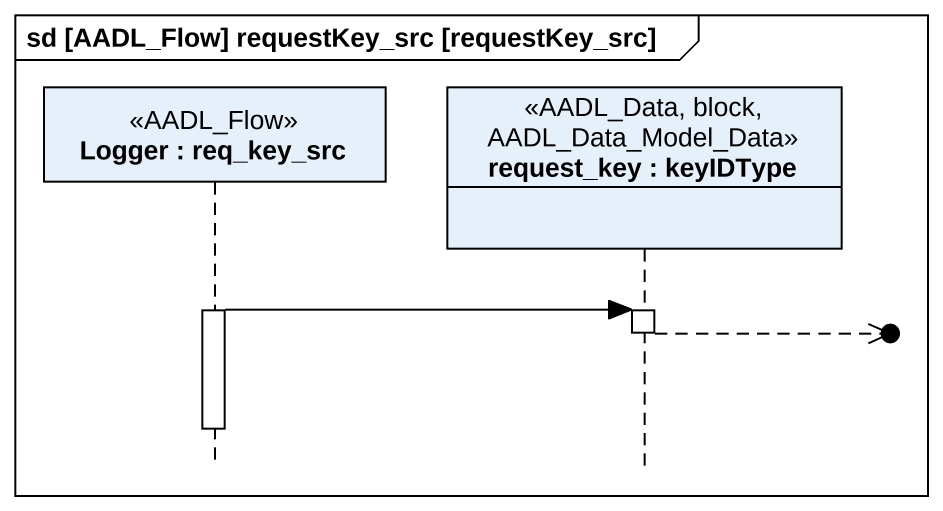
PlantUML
@startuml
mainframe sd [AADL_Flow] requestKey_src [requestKey_src]
hide footbox
participant "Logger : req_key_src" as Logger <<AADL_Flow>>
participant "request_key : keyIDType" as request_key <<AADL_Data, block, AADL_Data_Model_Data>>

activate Logger
Logger -> request_key
activate request_key
request_key -->>o]
deactivate request_key
deactivate Logger
@enduml
